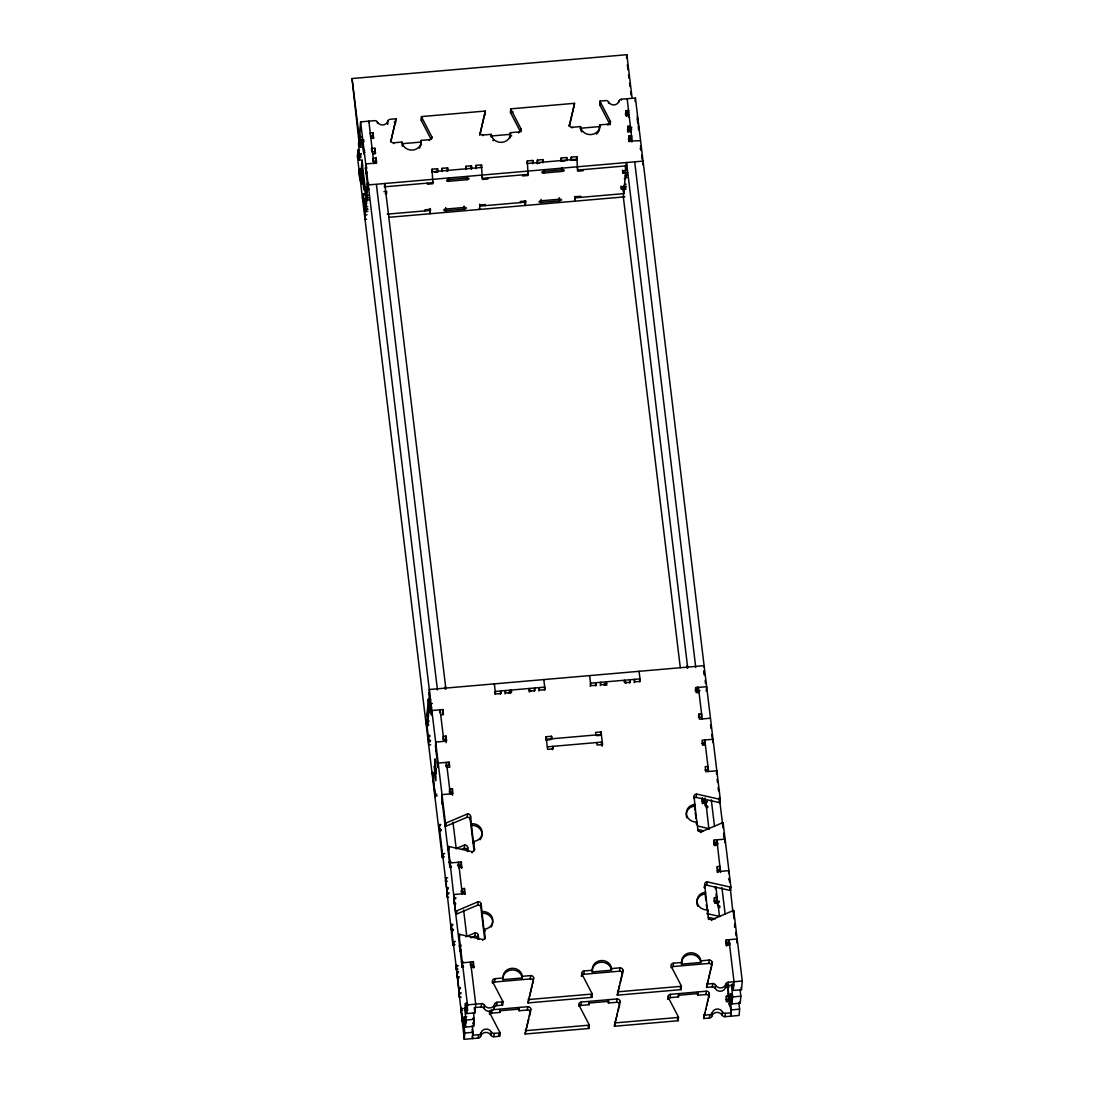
<?xml version="1.0" encoding="UTF-8"?>
<svg xmlns="http://www.w3.org/2000/svg" width="1094" height="1094" viewBox="0 0 1094 1094"><rect width="100%" height="100%" fill="white"/><g stroke="black" fill="none" stroke-linecap="round" stroke-linejoin="round"><path stroke-width="1.5" d="M363.892 153.707L362.278 139.116L363.851 153.762M460.957 1007.574L462.612 1022.083L461.012 1007.41M632.141 98.433L626.848 54.7L352.036 78.536L358.859 140.743M444.355 856.793L443.029 857.354A2.762 2.53 5.3 0 1 442.263 857.532L357.396 156.305L357.984 150.015L359.529 149.878M361.102 156.251L359.557 156.387L358.545 144.066L359.201 137.051L361.772 136.832M362.36 142.753L360.815 142.89L359.803 130.569L360.61 121.872L374.654 120.655A2.762 2.53 5.3 0 1 377.444 122.104A5.538 5.06 5.3 0 0 387.809 121.202A2.762 2.53 5.3 0 1 390.202 119.301L395.987 118.795A2.762 2.53 5.3 0 1 395.96 119.533L390.572 141.755M360.76 159.97L359.215 160.107L359.106 155.362L359.256 153.857L360.801 153.721M361.964 147.006L360.418 147.143L360.323 142.398L360.514 140.36L362.059 140.223M362.497 140.36L362.333 142.015L363.714 141.905M364.247 185.31L363.837 189.754L361.293 168.722L362.114 159.847L362.62 166.001M368.774 121.981L368.856 121.147L373.888 163.758M364.958 193.734L362.907 193.912L362.483 198.356L364.028 198.219M366.928 173.317L365.902 173.399L365.697 163.922L376.692 162.965L376.076 157.919L373.341 158.151L373.04 161.283M362.907 193.912L363.413 200.065L364.958 199.928M365.902 173.399L365.998 172.291L367.037 172.209M370.21 133.755L370.278 132.921L373.027 132.689L373.587 138.364M366.9 209.706L364.835 209.884L364.74 211.005L366.285 210.868M369.375 189.248L367.83 189.385L367.215 184.339L367.324 183.231L368.35 183.136M365.697 206.479L365.587 207.587L364.986 202.54L366.463 186.623L366.969 192.776M373.027 138.541L373.027 132.689M364.835 209.884L365.027 219.374L366.572 219.238M367.83 189.385L368.24 184.941L643.053 161.105L642.711 164.715M367.857 211.388L366.312 211.525L366.203 206.78L367.748 206.643M368.924 199.915L367.379 200.038L366.367 187.744L367.57 187.635M372.712 154.158L375.529 153.297L374.914 148.251L372.165 148.483L372.138 151.533M374.873 153.789L374.914 148.251M377.348 123.143L377.444 122.104M376.035 163.457L376.076 157.919M376.432 184.777L437.45 689.904M387.536 124.128L387.809 121.202M384.555 185.447L384.732 183.505L445.791 688.071L445.696 689.193L445.381 686.663L445.176 688.892M393.662 143.615L393.731 142.794A2.762 2.53 5.3 0 1 390.681 140.511M391.037 141.222L395.987 118.795M401.908 142.808L401.977 142.07L393.731 142.794M479.733 135.054L485.23 111.793A2.762 2.53 5.3 0 0 485.257 111.055L421.505 116.579L421.19 119.916A2.762 2.53 5.3 0 0 421.395 120.627L430.954 139.034M421.395 120.627L421.71 117.304A2.762 2.53 5.3 0 1 421.505 116.579M419.317 148.182A9.682 8.861 5.3 0 0 421.067 142.07L421.217 140.401L429.463 139.69A2.762 2.53 5.3 0 0 431.898 136.928L421.71 117.304M429.381 140.524L429.463 139.69M424.882 210.882L424.992 209.774L430.489 209.296L430.065 213.74L429.901 212.318M427.481 183.108L427.371 184.216L432.868 183.737L432.062 169.201L437.559 168.736L437.764 172.291M431.774 138.391L431.898 136.928M431.774 172.332L432.062 169.201M437.285 172.373L437.559 168.736M441.867 171.252L442.14 168.326L447.637 167.861L447.856 171.211M442.386 171.484L442.14 168.326M447.637 167.861L446.981 171.211M465.702 168.968L465.948 166.261L471.446 165.796L471.692 168.941M466.194 169.42L465.948 166.261M471.145 169.119L471.446 165.796M475.794 167.888L476.027 165.385L481.524 164.92L482.331 179.443L487.828 178.978L487.938 177.857M476.259 168.75L476.027 165.385M427.645 723.818L426.086 723.941L426.51 719.496L427.016 725.664L428.561 725.527M427.672 718.608L427.563 719.729L426.961 714.683L428.438 698.751L428.944 704.919M429.6 697.89L429.504 698.998L429.299 689.507L704.112 665.672L703.975 667.053M482.946 135.67L483.001 135.041A2.762 2.53 5.3 0 1 479.951 132.757M479.965 134.781L485.257 111.055M481.251 167.833L481.524 164.92M429.983 735.346L428.438 735.483L428.342 736.59L429.887 736.453M430.927 708.816L431.433 714.97L431.843 710.526L442.838 709.582L443.453 714.628L440.704 714.861M428.438 735.483L428.643 744.973L430.694 744.795M491.343 137.27A9.682 8.861 5.3 0 1 491.097 135.998L491.247 134.33L483.001 135.041M485.339 205.631L485.449 204.523L479.951 205.002L479.541 209.446L479.363 208.024M435.959 750.443L435.863 751.551L435.658 742.06L446.653 741.117L446.051 736.071L443.302 736.303L442.988 739.64L445.737 739.394L446.051 736.071M439.815 712.782L440.089 709.815L443.904 741.349M434.441 770.641L435.303 761.383M435.357 778.203L436.219 768.959M437.285 761.383L437.791 767.537L438.215 763.092L449.196 762.135L449.812 767.181L447.063 767.414M442.537 712.905L442.838 709.582M440.773 824.479L439.227 824.616L438.817 829.061L440.362 828.924M439.227 824.616L439.733 830.77L441.279 830.647M442.332 803.01L442.222 804.117L442.031 794.627L453.012 793.67L452.41 788.624L449.661 788.87L449.347 792.193L452.096 791.96L452.41 788.624M446.037 766.812L446.448 762.368L450.263 793.916M449.196 762.135L448.896 765.472L446.147 765.704M520.224 131.294L510.666 112.887A2.762 2.53 5.3 0 1 510.46 112.176L510.775 108.839L574.528 103.315A2.762 2.53 5.3 0 1 574.5 104.039L569.099 126.261M510.666 112.887L510.966 109.55A2.762 2.53 5.3 0 1 510.775 108.839M442.263 857.532L442.564 854.195A2.762 2.53 5.3 0 0 443.343 854.017L444.67 853.457M360.61 121.872L445.463 823.085L445.162 826.421A2.762 2.53 5.3 0 0 445.928 826.244L467.193 817.218A2.762 2.53 5.3 0 1 470.242 819.515L473.962 850.257M443.029 857.354L443.343 854.017M445.928 826.244L446.243 822.92L467.494 813.895A2.762 2.53 5.3 0 1 470.557 816.179L473.442 843.077A9.682 8.861 5.3 0 0 474.153 842.982M509.872 138.159A9.682 8.861 5.3 0 0 510.324 134.33L510.488 132.661L518.72 131.95A2.762 2.53 5.3 0 0 521.168 129.188L510.966 109.55M454.995 944.628L453.654 945.189A2.762 2.53 5.3 0 1 452.889 945.366L445.408 877.62A2.762 2.53 5.3 0 1 446.202 877.648L447.637 877.976M448.308 846.51L447.993 849.847A2.762 2.53 5.3 0 1 448.786 849.874L449.101 846.551A2.762 2.53 5.3 0 0 448.308 846.51L455.788 914.256A2.762 2.53 5.3 0 0 456.567 914.092L477.818 905.066A2.762 2.53 5.3 0 1 480.868 907.35L484.587 938.091M447.323 881.313L445.887 880.985L446.202 877.648M448.431 887.767L446.885 887.904L446.776 889.012L448.321 888.875M451.425 867.255L449.88 867.392L449.265 862.346L449.374 861.238L450.4 861.156M446.885 887.904L447.077 897.395L448.622 897.258M449.88 867.392L450.29 862.947L461.285 862.004L461.805 868.089M518.624 132.989L518.72 131.95M520.922 131.895L521.168 129.188M452.861 924.348L451.316 924.485L450.892 928.929L452.437 928.792M455.856 903.849L454.311 903.972L454.106 894.482L465.1 893.538L464.485 888.492L461.75 888.725L461.436 892.061L464.184 891.815L464.485 888.492M451.316 924.485L451.822 930.638L453.367 930.502M454.311 903.972L454.407 902.865L455.446 902.782M520.156 202.622L520.252 201.501L525.749 201.022L525.339 205.467L524.764 200.735M522.741 174.849L522.631 175.956L528.128 175.478L527.322 160.941L532.819 160.462L533.065 163.608M459.07 868.116L459.152 867.282L461.9 867.05M452.889 945.366L453.203 942.03A2.762 2.53 5.3 0 0 453.969 941.866L455.295 941.291M461.312 868.171L461.285 862.004M453.654 945.189L453.969 941.866M456.567 914.092L456.868 910.755L478.133 901.729A2.762 2.53 5.3 0 1 481.182 904.013L484.081 930.912A9.682 8.861 5.3 0 0 485.462 930.693M527.076 163.649L527.322 160.941M467.453 851.556L467.343 850.612A2.762 2.53 5.3 0 0 464.28 848.329L464.594 844.992L456.622 848.383M467.193 817.218L467.494 813.895M462.297 894.331L458.536 862.236L458.195 865.915L457.935 865.108M490.536 1010.336A2.762 2.53 5.3 0 0 489.551 1012.552L499.739 1032.189A2.762 2.53 5.3 0 1 499.944 1032.9L499.63 1036.237L493.845 1036.729A2.762 2.53 5.3 0 1 491.042 1035.28A5.538 5.06 5.3 0 0 480.676 1036.182A2.762 2.53 5.3 0 1 478.297 1038.083L464.253 1039.3L456.034 965.455A2.762 2.53 5.3 0 1 456.827 965.496L458.263 965.811M458.933 934.344L458.618 937.681A2.762 2.53 5.3 0 1 459.425 937.722L459.726 934.385A2.762 2.53 5.3 0 0 458.933 934.344L467.466 1004.866L466.659 1013.564L474.905 1012.853L475.712 1004.142L470.625 962.105L470.311 965.428L473.059 965.195L473.374 961.858L462.379 962.816L461.969 967.26L463.514 967.123M467.343 850.612L467.644 847.276A2.762 2.53 5.3 0 0 464.594 844.992M470.242 819.515L470.557 816.179M457.962 969.147L456.526 968.819L456.827 965.496M458.577 971.65L457.032 971.787L456.936 972.894L458.482 972.757M461.066 951.192L460.027 951.274L459.425 946.228L459.521 945.12L461.066 944.984M532.532 163.594L532.819 160.462M465.018 894.372L465.1 893.538M457.032 971.787L457.538 977.94L459.083 977.804M460.027 951.274L460.136 950.166L461.162 950.084M460.519 987.636L458.974 987.759L458.865 988.88L460.41 988.744M461.969 967.26L461.969 961.052M471.979 852.773L472.075 851.734A2.762 2.53 5.3 0 0 474.522 848.971L473.606 841.409A9.682 8.861 5.3 0 0 482.153 831.741A9.682 8.861 5.3 0 0 471.473 823.741M473.442 843.077L473.606 841.409M458.974 987.759L459.165 997.249L461.23 997.072M537.113 163.553L537.4 160.066L542.897 159.587L543.144 162.732M537.605 163.635L537.4 160.066M474.358 850.64L474.522 848.971M462.379 1020.811L462.53 1019.143L464.594 1018.965M542.624 162.514L542.897 159.587M464.253 1039.3L464.841 1033.009L463.624 1022.917L463.829 1020.688L465.374 1020.552M466.755 1016.75L464.171 1016.969L464.129 1023.218L465.675 1023.081M473.497 1012.702L474.29 1019.334L473.634 1026.35L465.401 1027.061L466.044 1020.046L464.827 1009.953L465.032 1007.724L466.577 1007.601M467.917 1010.035L465.347 1010.254L465.429 1003.471L467.494 1003.294M494.98 694.389L495.254 691.435L544.716 687.141L544.443 690.109M471.172 967.766L473.976 966.905L473.374 961.858M478.078 939.404L477.969 938.461A2.762 2.53 5.3 0 0 474.919 936.163L475.22 932.84L465.921 936.779M477.818 905.066L478.133 901.729M473.907 967.739L473.976 966.905M500.437 694.293L500.751 690.957L501.052 693.473L495.568 693.952L494.338 683.859M477.969 938.461L478.283 935.124A2.762 2.53 5.3 0 0 475.22 932.84M480.868 907.35L481.182 904.013M473.47 1018.815L472.84 1018.254M472.28 1025.666L473.087 1032.285L472.499 1038.589L472.184 1035.963M474.071 1023.861L473.524 1018.199M505.018 693.897L505.332 690.56L505.633 693.076L511.13 692.611L510.83 690.082L510.679 691.75A2.079 0.82 -6.9 0 0 508.655 693.049M482.645 940.197L482.7 939.568A2.762 2.53 5.3 0 0 485.148 936.806L484.232 929.244A9.682 8.861 5.3 0 0 492.779 919.575A9.682 8.861 5.3 0 0 482.098 911.589M484.081 930.912L484.232 929.244M484.929 939.103L485.148 936.806M478.297 1038.083L478.611 1034.746A2.762 2.53 5.3 0 0 480.991 1032.845A5.538 5.06 5.3 0 1 491.356 1031.943A2.762 2.53 5.3 0 0 494.146 1033.406L499.944 1032.9M533.489 979.745L533.667 977.872A2.762 2.53 5.3 0 0 530.617 975.588L522.371 976.299A9.682 8.861 5.3 0 0 511.691 968.313A9.682 8.861 5.3 0 0 503.131 977.968L494.898 978.692A2.762 2.53 5.3 0 0 492.45 981.455L502.652 1001.078A2.762 2.53 5.3 0 1 502.843 1001.789L502.543 1005.126L496.744 1005.632A2.762 2.53 5.3 0 0 494.351 1007.533A5.538 5.06 5.3 0 1 483.986 1008.436A2.762 2.53 5.3 0 0 481.196 1006.972L481.51 1003.649L467.466 1004.866M566.966 160.668L566.719 157.522L561.222 158.001L560.907 161.338L565.024 160.982M561.441 161.351L561.222 158.001M480.676 1036.182L480.991 1032.845M483.986 1008.436L484.3 1005.099A2.762 2.53 5.3 0 0 481.51 1003.649M566.46 160.23L566.719 157.522M489.456 1013.591L489.551 1012.552M492.314 982.904L492.45 981.455M572.203 127.93L572.271 127.301A2.762 2.53 5.3 0 1 569.208 125.017M569.564 125.728L574.528 103.315M571 160.257L571.3 157.126L576.798 156.647L577.605 171.184L583.088 170.705L583.198 169.597M489.51 1014.466A2.762 2.53 5.3 0 1 491.685 1013.126L491.985 1009.789L527.718 1006.699A2.762 2.53 5.3 0 1 530.768 1008.983L530.453 1012.319A2.762 2.53 5.3 0 0 527.404 1010.022L519.158 1010.747A9.682 8.861 5.3 0 0 518.447 1008.23M492.724 982.932A2.762 2.53 5.3 0 1 494.584 982.015L494.898 978.692M571.547 160.271L571.3 157.126M491.042 1035.28L491.356 1031.943M494.351 1007.533L494.666 1004.196A2.762 2.53 5.3 0 1 497.045 1002.295L502.843 1001.789M493.845 1036.729L494.146 1033.406M496.744 1005.632L497.045 1002.295M576.524 160.298L576.798 156.647M581.721 131.923A9.682 8.861 5.3 0 1 580.353 128.258L580.517 126.589L572.271 127.301M491.685 1013.126L499.917 1012.415L500.081 1010.747A9.682 8.861 5.3 0 1 500.026 1009.447M522.371 976.299L522.221 977.968L502.98 979.636L503.131 977.968M499.63 1036.237A2.762 2.53 5.3 0 0 499.438 1035.526L499.739 1032.189M502.543 1005.126A2.762 2.53 5.3 0 0 502.337 1004.415L502.652 1001.078M534.337 691.353L534.651 688.017L534.952 690.533L529.455 691.011L529.154 688.495L528.99 690.164A2.079 0.82 -6.9 0 1 530.973 690.779A2.079 0.82 -6.9 0 1 529.031 691.805M580.613 197.371L580.709 196.264L575.212 196.742L574.801 201.187L574.623 199.764M538.918 690.957L539.233 687.62L539.533 690.136L545.031 689.671L543.8 679.579M610.124 124.771L599.922 105.147A2.762 2.53 5.3 0 1 599.731 104.436L600.032 101.099L605.83 100.593A2.762 2.53 5.3 0 1 608.62 102.057A5.538 5.06 5.3 0 0 618.985 101.154A2.762 2.53 5.3 0 1 621.378 99.253L635.423 98.036L720.276 799.249L719.961 802.586A2.762 2.53 5.3 0 1 719.168 802.545L696.194 797.362A2.762 2.53 5.3 0 0 694.17 798.483M599.922 105.147L600.237 101.81A2.762 2.53 5.3 0 1 600.032 101.099M596.435 134.111A9.682 8.861 5.3 0 0 599.594 126.589L599.744 124.921L607.99 124.196A2.762 2.53 5.3 0 0 610.438 121.448L600.237 101.81M519.158 1010.747L519.308 1009.078A9.682 8.861 5.3 0 0 519.062 1007.806M551.896 738.778L551.595 736.262L546.097 736.741L545.783 740.064L549.913 739.708M608.51 103.301L608.62 102.057M607.895 125.249L607.99 124.196M551.28 739.585L551.595 736.262M619.901 1002.692L620.038 1001.242A2.762 2.53 5.3 0 0 616.975 998.959L581.256 1002.049A2.762 2.53 5.3 0 0 578.808 1004.812L589.01 1024.449A2.762 2.53 5.3 0 1 589.215 1025.16L588.9 1028.483L525.147 1034.021L530.768 1008.983M527.404 1010.022L527.718 1006.699M622.295 974.768L622.937 970.132A2.762 2.53 5.3 0 0 619.888 967.848L611.642 968.559A9.682 8.861 5.3 0 0 600.948 960.559A9.682 8.861 5.3 0 0 592.401 970.228L584.155 970.939A2.762 2.53 5.3 0 0 581.721 973.701L591.909 993.338A2.762 2.53 5.3 0 1 592.114 994.049L591.799 997.386L528.046 1002.911L533.667 977.872M533.325 980.976A2.762 2.53 5.3 0 0 530.303 978.925L530.617 975.588M610.178 124.155L610.438 121.448M552.497 749.677L552.812 746.354L553.113 748.87L547.615 749.349L546.097 736.741M618.889 102.193L618.985 101.154M621.296 100.087L621.378 99.253M626.534 58.037L626.848 54.7M625.536 114.091L625.85 110.754L628.599 110.521L628.284 113.844L625.536 114.091L625.686 115.349M627.108 99.472L627.177 98.747L632.182 141.632M626.397 116.429L625.85 110.754M623.744 185.802L624.113 188.824L621.365 189.057L621.57 186.842L626.383 186.418M627.655 172.715L622.842 173.139L623.047 170.91L625.795 170.678L626.561 162.527L687.62 667.094L687.511 668.215L687.21 665.685L687.005 667.914M627.683 131.854L627.737 126.316L630.486 126.07L630.459 130.583L630.171 129.407M629.118 116.497L629.214 115.567L626.465 115.8M623.047 188.578L623.156 187.471L623.771 192.503M628.284 131.991L627.737 126.316M625.399 169.255L625.7 177.638L627.245 177.502M628.585 139.321L628.9 135.984L631.648 135.752L631.334 139.075L628.585 139.321L628.859 141.523M624.113 188.824L623.348 196.975L680.304 667.668M626.165 188.975L624.619 189.112L624.524 184.366L625.385 175.108L626.93 174.985M629.46 141.659L628.9 135.984M631.033 131.745L628.339 131.362M635.094 101.551L635.423 98.036M634.752 162.377L695.757 667.49M638.568 127.027L638.691 129.912L638.335 125.058M640.441 140.702L629.515 141.03M590.24 686.129L590.528 683.176L639.99 678.882L639.716 681.836M595.71 686.02L596.025 682.697L596.326 685.213L590.828 685.692L589.611 675.6M600.291 685.623L600.592 682.3L600.907 684.817L606.404 684.338L606.09 681.822L605.939 683.49A2.079 0.82 -6.9 0 0 603.806 684.502A2.079 0.82 -6.9 0 0 605.789 685.145L606.924 685.049M595.861 734.963L595.56 732.447L601.057 731.968L600.743 735.305L596.627 735.66M602.001 745.028L602.274 742.06L547.315 746.833M578.712 1005.851L578.808 1004.812M581.461 976.409L581.721 973.701M579.287 1006.097A2.762 2.53 5.3 0 1 580.941 1005.386L581.256 1002.049M581.488 976.094A2.762 2.53 5.3 0 1 583.84 974.275L584.155 970.939M580.941 1005.386L589.187 1004.675L589.338 1003.007A9.682 8.861 5.3 0 1 589.297 1001.707M611.642 968.559L611.478 970.228L592.251 971.896L592.401 970.228M588.9 1028.483A2.762 2.53 5.3 0 0 588.695 1027.772L589.01 1024.449M591.799 997.386A2.762 2.53 5.3 0 0 591.594 996.675L591.909 993.338M629.597 683.08L629.912 679.757L630.212 682.273L624.715 682.752L624.414 680.236L624.264 681.89A2.079 0.82 -6.9 0 1 626.11 682.246A2.079 0.82 -6.9 0 1 625.59 683.189M634.178 682.683L634.493 679.36L634.793 681.877L640.291 681.398L639.074 671.306M619.067 1007.191L619.724 1004.565A2.762 2.53 5.3 0 0 616.674 1002.282L608.428 1003.007L608.579 1001.338A9.682 8.861 5.3 0 0 608.114 999.437M708.652 998.138L709.295 993.489A2.762 2.53 5.3 0 0 706.245 991.205L670.526 994.309A2.762 2.53 5.3 0 0 668.078 997.072L678.28 1016.695A2.762 2.53 5.3 0 1 678.471 1017.406L678.171 1020.743L614.418 1026.268L620.038 1001.242M616.674 1002.282L616.975 998.959M711.907 965.51L712.194 962.392A2.762 2.53 5.3 0 0 709.144 960.108L700.898 960.819A9.682 8.861 5.3 0 0 690.218 952.819A9.682 8.861 5.3 0 0 681.671 962.488L673.425 963.199A2.762 2.53 5.3 0 0 670.978 965.961L681.179 985.598A2.762 2.53 5.3 0 1 681.384 986.309L681.07 989.632L617.317 995.171L622.937 970.132M622.623 973.469A2.762 2.53 5.3 0 0 619.573 971.185L619.888 967.848M706.245 691.134L706.656 686.69L695.661 687.647L695.346 690.984L700.064 690.574M667.887 999.15L668.078 997.072M667.846 999.451A2.762 2.53 5.3 0 1 670.212 997.646L670.526 994.309M671.087 967.657A2.762 2.53 5.3 0 1 673.111 966.535L673.425 963.199M698.861 714.136L698.56 717.473L701.309 717.226L701.61 713.903L698.861 714.136L699.476 719.182L710.471 718.225M693.938 798.032L694.061 796.788A2.762 2.53 5.3 0 1 696.495 794.025L719.469 799.208A2.762 2.53 5.3 0 0 720.276 799.249M696.249 823.714A9.682 8.861 5.3 0 0 696.96 823.686L694.061 796.788M696.194 797.362L696.495 794.025M670.212 997.646L678.458 996.921L678.608 995.253A9.682 8.861 5.3 0 1 678.553 993.967M700.898 960.819L700.748 962.488L681.507 964.156L681.671 962.488M702.991 743.605L703.114 742.293M678.171 1020.743A2.762 2.53 5.3 0 0 677.965 1020.032L678.28 1016.695M681.07 989.632A2.762 2.53 5.3 0 0 680.865 988.921L681.179 985.598M696.96 823.686L697.11 822.018A9.682 8.861 5.3 0 1 686.43 814.018A9.682 8.861 5.3 0 1 694.977 804.35M704.358 744.412L704.768 739.968L708.584 771.502M697.917 830.838L697.11 822.018M702.321 803.652L702.307 798.005M702.881 803.475L702.362 798.114M701.022 832.493L701.076 831.864A2.762 2.53 5.3 0 1 698.027 829.58M710.662 727.715L710.772 726.607M705.028 797.977L704.768 800.89L702.02 801.136M705.398 805.663L705.794 801.492L707.339 801.369M708.912 829.279L705.794 801.492M712.7 742.58L713.014 739.257L702.02 740.2L702.635 745.246L705.384 745.014M707.134 881.86A2.762 2.53 5.3 0 0 704.686 884.622L704.372 887.959A2.762 2.53 5.3 0 1 706.82 885.196L707.134 881.86L730.108 887.056A2.762 2.53 5.3 0 0 730.901 887.084L730.587 890.42A2.762 2.53 5.3 0 1 729.794 890.379L706.82 885.196M716.515 774.114L716.83 770.791L705.835 771.735L705.233 766.689L707.968 766.456L707.668 769.793L704.919 770.026M705.603 892.198A9.682 8.861 5.3 0 0 697.056 901.866A9.682 8.861 5.3 0 0 707.736 909.852L707.586 911.521L704.686 884.622M708.994 996.825A2.762 2.53 5.3 0 0 705.931 994.542L697.685 995.253L697.849 993.584A9.682 8.861 5.3 0 0 697.589 992.313M713.835 842.982L714.109 840.069L725.103 839.112L724.775 842.585M714.655 845.744L714.109 840.069M719.168 802.545L719.469 799.208M708.461 919.507L707.736 909.852M717.979 844.144L716.433 844.267L716.857 839.823L720.563 872.479M717.404 845.498L714.71 845.115M711.633 920.546L711.715 919.712A2.762 2.53 5.3 0 1 708.652 917.428M714.218 901.935L714.409 897.668L717.158 897.422L715.859 886.701M717.117 868.636L717.308 866.557L720.057 866.311L719.743 869.648L717.172 869.88M738.847 1002.542L739.64 1009.16L739.065 1015.464L725.021 1016.682A2.762 2.53 5.3 0 1 722.218 1015.218A5.538 5.06 5.3 0 0 711.866 1016.121A2.762 2.53 5.3 0 1 709.473 1018.022L703.674 1018.528L709.295 993.489M705.931 994.542L706.245 991.205M711.715 919.712L732.966 910.687A2.762 2.53 5.3 0 1 733.732 910.509L742.265 981.017L728.235 982.234L727.92 985.571A2.762 2.53 5.3 0 0 725.527 987.485A5.538 5.06 5.3 0 1 715.175 988.374A2.762 2.53 5.3 0 0 712.372 986.925L706.574 987.431L712.194 962.392M711.852 965.496A2.762 2.53 5.3 0 0 708.83 963.431L709.144 960.108M714.956 903.329L714.409 897.668M717.842 872.438L717.308 866.557M722.272 823.467L722.341 822.838A2.762 2.53 5.3 0 1 723.107 822.674L730.901 887.084M722.792 825.997L723.107 822.674M717.158 897.422L716.844 900.759L714.095 900.991M717.609 904.136L717.869 901.36L719.414 901.224M719.332 915.446L717.869 901.36M709.473 1018.022L709.787 1014.699A2.762 2.53 5.3 0 0 712.167 1012.784A5.538 5.06 5.3 0 1 722.532 1011.895A2.762 2.53 5.3 0 0 725.336 1013.345L731.12 1012.839L729.698 1001.065L726.895 1001.94M712.372 986.925L712.686 983.588L706.888 984.094A2.762 2.53 5.3 0 1 706.915 983.356M711.866 1016.121L712.167 1012.784M715.175 988.374L715.476 985.051A2.762 2.53 5.3 0 0 712.686 983.588M728.645 873.559L728.919 870.646L717.924 871.603M729.151 879.726L729.219 879.029M729.794 890.379L730.108 887.056M726.184 945.79L726.197 939.924L737.178 938.98L736.823 942.864M726.717 945.804L726.197 939.924M730.067 943.999L728.522 944.136L728.932 939.691L734.033 981.742L733.212 990.439L741.459 989.728L742.265 981.017M722.218 1015.218L722.532 1011.895M725.527 987.485L725.842 984.149A2.762 2.53 5.3 0 1 728.235 982.234M729.452 945.777L729.548 944.737L726.799 944.97M732.843 911.931L730.177 886.947M733.527 912.806L733.732 910.509M726.266 1001.489L726.348 996.265L731.148 995.841M725.021 1016.682L725.336 1013.345M727.51 988.839L727.51 985.215M728.932 997.687L728.782 999.355L726.033 999.601M729.698 1001.065L729.219 1004.415M730.642 1014.699L730.819 1016.176L731.407 1009.885L730.177 999.793L730.382 997.564L731.927 997.441M732.283 993.721L730.737 993.844L730.532 996.073L730.696 1000.094L732.242 999.957M740.05 989.578L740.857 996.21L740.2 1003.225L731.954 1003.936L732.611 996.921L731.544 985.161L731.9 987.13L733.445 986.993M731.9 987.13L732.091 985.092M361.964 161.502L365.875 192.913M529.072 998.248L528.074 1002.186A2.762 2.53 5.3 0 0 528.046 1002.911M529.4 996.935L530.057 994.309M530.385 993.01L531.041 990.385M531.383 989.072L532.368 985.133M532.696 983.834L533.352 981.209M525.503 1031.97L525.175 1033.283A2.762 2.53 5.3 0 0 525.147 1034.021M526.159 1029.358L526.829 1026.733M527.158 1025.42L527.814 1022.794M528.142 1021.495L528.812 1018.87M529.469 1016.244L530.125 1013.618M618.657 989.195L617.344 994.432A2.762 2.53 5.3 0 0 617.317 995.171M618.985 987.882L619.655 985.256M620.312 982.644L620.968 980.019M621.31 978.706L621.966 976.08M615.43 1021.605L614.445 1025.543A2.762 2.53 5.3 0 0 614.418 1026.268M615.758 1020.305L616.414 1017.68M616.756 1016.367L617.413 1013.741M618.069 1011.129L618.725 1008.504M707.271 984.067L706.601 986.692A2.762 2.53 5.3 0 0 706.574 987.431M707.599 982.754L708.256 980.142M708.584 978.829L709.582 974.891M709.91 973.578L710.567 970.966M710.895 969.653L711.565 967.028M704.03 1016.49L703.702 1017.803A2.762 2.53 5.3 0 0 703.674 1018.528M704.372 1015.177L705.028 1012.552M705.685 1009.94L706.013 1008.627M706.683 1006.001L707.339 1003.376M707.668 1002.063L708.324 999.451M461.627 849.464L464.28 848.329M701.076 831.864L722.341 822.838M470.926 937.859L474.919 936.163M394.237 122.255L395.686 122.131A2.762 2.53 5.3 0 1 395.659 122.87M510.46 112.176L513.113 111.944M599.731 104.436L601.18 104.299M359.803 130.569L361.348 130.432M370.319 136.23L372.712 136.025M370.893 137.967L373.642 137.735M362.456 140.046L364.001 139.909M361.02 140.661L363.523 140.264M362.305 141.714L363.851 141.577M360.323 142.398L361.868 142.261M358.545 144.066L360.596 143.888M360.623 144.914L362.169 144.791M401.826 143.738L421.067 142.07M491.097 135.998L510.324 134.33M580.353 128.258L599.594 126.589M509.489 136.053L511.718 135.861M364.794 150.781L363.769 150.863L363.605 152.531L364.986 152.408M371.495 150.193L371.714 147.69M631.867 127.601L630.322 127.738L630.171 126.466M372.534 151.751L374.599 151.574M627.423 129.653L631.717 129.27M359.762 154.158L361.307 154.022M359.106 155.362L360.651 155.225M357.396 156.305L359.461 156.127M359.42 157.878L360.965 157.741M373.533 161.447L375.775 161.256M366.763 167.122L365.396 167.245L367.94 188.277M365.287 168.353L366.832 168.23M359.707 169.488C367.584 203.293 353.704 166.589 361.252 169.351M361.116 169.679L359.748 169.789L359.598 171.457L361.649 171.279M359.557 171.143L361.102 171.02M640.291 148.497L640.701 149.563L640.551 148.305M432.362 171.731L481.825 167.437M527.636 163.471L577.099 159.177M434.496 172.305L437.244 172.059M537.086 163.403L539.834 163.156M573.051 160.285L576.483 159.984M362.565 180.168L361.02 180.305L360.87 181.973L362.415 181.836M367.215 184.339L369.28 184.161M625.536 165.262L626.739 165.153M384.199 186.855L432.978 182.63L432.8 181.207M626.479 165.85L577.7 170.076L577.536 168.654M383.967 191.655L386.715 191.423L386.51 193.638L385.307 193.747M364.179 194.896L362.798 195.019L365.341 216.051M368.487 195.197L367.283 195.306L365.998 209.009L367.201 208.899M368.623 197.385L367.078 197.522L367.379 200.038M367.584 197.823L369.129 197.686M625.905 175.409L627.45 175.286M363.509 198.958L365.054 198.821M366.285 201.337L365.081 201.446L366.312 211.525M624.264 178.965L625.467 178.855M624.524 184.366L626.069 184.243M366.517 209.296L368.063 209.173M624.824 186.896L626.37 186.759M365.451 214.93L366.996 214.793M387.208 214.15L430.38 210.404L430.147 208.516M623.895 193.611L575.116 197.85L574.938 196.428M389.423 217.268L624.893 196.838M510.679 691.75L511.814 691.654M605.939 683.49L607.088 683.381M430.735 699.668L428.342 699.873L429.354 712.18L429.053 709.664M429.053 703.798L432.349 703.51M431.651 707.23L429.258 707.449L427.973 721.151L429.176 721.042M428.26 713.466L427.057 713.575L428.287 723.654L428.178 718.908M699.025 692.447L696.276 692.693L695.661 687.647M427.111 724.543L428.657 724.419M429.053 740.529L430.598 740.392M430.325 741.513L428.944 741.636L426.4 720.618M546.398 739.257L601.358 734.484M701.705 743.537L704.454 743.305M434.304 773.034L432.759 773.171L432.609 774.839L435.398 797.088L432.759 773.171C432.527 769.574 431.597 776.863 434.154 774.702M436.848 794.066L435.303 794.189L435.152 795.858L437.217 795.68M440.499 825.614L439.118 825.738L447.391 894.058L448.772 893.935M702.936 802.846L707.052 802.49M706.054 805.881L706.915 805.799M439.843 829.662L441.388 829.525M706.396 806.538L707.941 806.415M706.3 807.659L707.845 807.522M723.667 837.443L723.667 833.204M449.265 862.346L451.33 862.168M451.357 866.161L449.99 866.284L441.716 797.964M457.538 865.627L460.971 865.327M713.794 843.406L717.924 843.036M447.501 892.95L449.046 892.813M455.856 897.641L453.805 897.818L462.065 966.152L463.446 966.029M453.695 898.926L455.76 898.748M452.588 925.469L451.207 925.592L459.48 993.926L460.847 993.803M715.025 902.714L719.141 902.345M717.979 905.764L719.004 905.668M451.918 929.531L453.463 929.394M718.484 906.406L720.03 906.27M718.375 907.514L719.92 907.377M459.425 946.228L460.971 946.105M734.43 926.372L734.867 927.165L734.607 925.551M461.353 962.214L463.418 962.036M725.883 943.26L729.999 942.905M457.648 976.833L459.193 976.696M494.584 982.015L530.303 978.925M583.84 974.275L619.573 971.185M673.111 966.535L708.83 963.431M459.576 992.805L461.121 992.668M592.114 994.049L528.361 999.574A2.762 2.53 5.3 0 1 528.388 998.849M681.384 986.309L617.618 991.834A2.762 2.53 5.3 0 1 617.645 991.109M465.223 1005.701L467.808 1005.468M465.538 1008.217L467.589 1008.039M732.611 985.051L733.636 984.956M463.323 1008.463L461.258 1008.641L461.107 1010.309L462.653 1010.172M475.398 1007.478L481.196 1006.972M725.76 985.694L733.718 985.065M464.827 1009.953L466.372 1009.817M729.206 987.048L727.66 987.185L729.165 998.959L727.77 985.188M731.394 986.829L733.445 986.651M500.081 1010.747L519.308 1009.078M589.338 1003.007L608.579 1001.338M678.608 995.253L697.849 993.584M462.571 1019.458L465.511 1019.061M729.124 996.333L732.077 995.937M466.044 1020.046L474.29 1019.334M732.611 996.921L740.857 996.21M462.406 1021.126L464.471 1020.948M728.973 998.001L731.544 997.783M464.266 1021.714L465.812 1021.577M730.833 998.59L732.378 998.453M463.624 1022.917L465.675 1022.74M730.177 999.793L732.242 999.615M473.1 1023.328L474.126 1023.246M464.841 1033.009L473.087 1032.285M731.407 1009.885L739.64 1009.16M478.611 1034.746L472.813 1035.252L472.102 1029.372M589.215 1025.16L525.462 1030.685A2.762 2.53 5.3 0 1 525.489 1029.96M678.471 1017.406L614.719 1022.945A2.762 2.53 5.3 0 1 614.746 1022.206M709.787 1014.699L703.989 1015.205A2.762 2.53 5.3 0 1 704.016 1014.466M697.904 826.107L709.391 828.705M697.603 829.443L703.346 830.729M449.101 846.551L472.075 851.734M707.107 913.627L720.03 916.54M708.228 917.278L715.408 918.892M459.726 934.385L482.7 939.568M680.222 987.704L680.865 988.921M677.323 1018.801L677.965 1020.032M590.965 995.444L591.594 996.675M588.066 1026.555L588.695 1027.772M501.695 1003.184L502.337 1004.415M498.796 1034.295L499.438 1035.526M637.255 116.21L638.144 123.458M637.228 118.836L637.747 123.157M640.51 146.035L641.057 150.507M641.631 155.239L642.123 159.382M703.989 670.622L704.386 673.849M705.165 680.29L705.562 683.559M710.553 724.789L710.936 728.03M711.715 734.416L712.112 737.725M717.131 779.147L717.527 782.497M718.143 787.489L718.539 790.866M719.346 797.471L723.052 828.062M729.096 878.085L729.602 882.202M733.431 913.846L734.033 918.864M734.648 923.897L735.045 927.233M735.66 932.266L736.098 935.89M703.893 671.798L704.304 675.162M741.171 987.362L741.459 989.728M627.354 64.765L627.956 69.811M628.571 74.857L628.982 78.221M629.583 83.267L629.994 86.631M630.609 91.677L631.006 95.041M740.023 1001.803L740.2 1003.225M702.225 718.936L698.41 687.401L697.999 691.846L697.384 686.8M627.86 110.357L628.667 116.976M629.87 126.931L630.472 131.909M630.992 136.189L631.676 141.851M711.305 799.851L714.519 826.462M719.592 868.308L719.743 869.648M721.931 887.672L725.131 914.078M716.132 841.751L716.433 844.267M728.18 941.291L728.522 944.136M732.419 983.821L733.212 990.439M713.835 843.72L713.985 844.978M717.117 870.838L717.308 872.41M730.737 993.844L731.954 1003.936M730.382 997.564L730.696 1000.094M704.604 799.55L705.37 805.936M715.148 886.687L715.394 888.697M716.023 893.976L717.213 903.835M727.004 984.641L727.319 987.267M728.057 993.352L728.905 1000.408M729.219 1003.034L729.561 1005.878M726.348 996.265L726.949 1001.311M625.248 166.138L625.795 170.678M625.385 175.108L625.7 177.638M622.486 170.117L622.842 173.139M624.209 185.748L624.619 189.112M623.115 189.098L623.662 193.638M620.995 186.035L621.365 189.057M694.239 804.227L694.991 810.367M695.237 812.418L695.975 818.572M696.481 822.674L696.728 824.712M705.124 894.113L705.862 900.253M706.368 904.355L706.861 908.458M707.353 912.56L707.599 914.611M562.056 167.861L562.125 171.43L543.814 173.016A2.079 0.82 -6.9 0 1 541.831 172.36A2.079 0.82 -6.9 0 1 543.964 171.348L562.289 169.761A2.079 0.82 -6.9 0 1 564.272 170.418A2.079 0.82 -6.9 0 1 562.125 171.43L561.837 169.064M559.362 197.782L559.39 200.872L541.065 202.458A2.079 0.82 -6.9 0 1 539.082 201.802A2.079 0.82 -6.9 0 1 541.215 200.79L559.54 199.204A2.079 0.82 -6.9 0 1 561.523 199.86A2.079 0.82 -6.9 0 1 559.39 200.872L559.102 198.506M543.786 169.926L543.814 173.016L543.581 171.129M541.051 199.368L541.065 202.458L540.833 200.558M601.057 731.968L602.589 744.576L597.092 745.055L596.777 742.539M601.659 742.867L602.069 746.231M601.317 741.964L601.686 744.987M528.06 172.948L528.238 174.37L482.44 178.336L482.208 176.449M525.476 200.722L525.64 202.144L479.842 206.11L479.61 204.222M466.851 176.599L466.864 179.69L448.54 181.276A2.079 0.82 -6.9 0 1 446.557 180.619A2.079 0.82 -6.9 0 1 448.704 179.607L467.015 178.021A2.079 0.82 -6.9 0 1 468.998 178.678A2.079 0.82 -6.9 0 1 466.864 179.69L466.632 177.802M464.102 206.041L464.116 209.132L445.791 210.718A2.079 0.82 -6.9 0 1 443.808 210.062A2.079 0.82 -6.9 0 1 445.955 209.05L464.28 207.463A2.079 0.82 -6.9 0 1 466.263 208.12A2.079 0.82 -6.9 0 1 464.116 209.132L463.883 207.231M448.526 178.199L448.54 181.276L448.253 178.91M510.146 690.382L510.515 693.418M445.778 207.628L445.791 210.718L445.518 208.352M467.644 847.276L468.15 851.378M478.283 935.124L478.775 939.226M445.737 739.394L446.147 742.758M452.096 791.96L452.506 795.324M464.184 891.815L464.485 894.345M473.059 965.195L473.36 967.711M371.7 150.548L371.851 151.82M372.849 160.039L373.027 161.488M452.984 822.25L456.212 848.876M461.271 890.721L461.436 892.061M463.61 910.071L466.81 936.491M474.263 1007.642L474.905 1012.853M473.182 1022.562L473.634 1026.35M428.998 692.844L431.542 713.862M435.357 745.397L437.901 766.415M465.429 1003.471L466.659 1013.564M360.514 140.36L360.815 142.89M465.032 1007.724L465.347 1010.254M352.036 78.536L360.418 147.143M435.097 763.598L435.002 758.853L436.315 773.69L436.014 771.161M361.704 164.278L365.574 196.236M434.646 768.412L434.345 765.882L435.658 780.719L435.562 775.974M464.171 1016.969L465.401 1027.061M359.256 153.857L359.557 156.387M463.829 1020.688L464.129 1023.218M357.984 150.015L359.215 160.107M510.488 132.661A9.682 8.861 5.3 0 1 501.927 142.329A9.682 8.861 5.3 0 1 491.247 134.33M574.213 106.651A2.762 2.53 5.3 0 1 574.186 107.376M599.744 124.921A9.682 8.861 5.3 0 1 591.198 134.576A9.682 8.861 5.3 0 1 580.517 126.589M387.618 124.183A2.762 2.53 5.3 0 1 387.809 123.841M421.217 140.401A9.682 8.861 5.3 0 1 412.67 150.069A9.682 8.861 5.3 0 1 401.977 142.07M484.943 114.391A2.762 2.53 5.3 0 1 484.916 115.116M402.537 146.254A9.682 8.861 5.3 0 1 402.086 145.01M493.271 140.729A9.682 8.861 5.3 0 1 492.847 140.21M494.666 1004.196A5.538 5.06 5.3 0 1 484.3 1005.099M725.842 984.149A5.538 5.06 5.3 0 1 715.476 985.051M502.98 979.636A9.682 8.861 5.3 0 1 511.527 969.981A9.682 8.861 5.3 0 1 522.221 977.968M592.251 971.896A9.682 8.861 5.3 0 1 600.797 962.228A9.682 8.861 5.3 0 1 611.478 970.228M681.507 964.156A9.682 8.861 5.3 0 1 690.068 954.488A9.682 8.861 5.3 0 1 700.748 962.488M446.243 822.92A2.762 2.53 5.3 0 1 445.463 823.085M456.868 910.755A2.762 2.53 5.3 0 1 456.102 910.933M697.753 906.338A9.682 8.861 5.3 0 1 705.452 893.866M686.854 817.888A9.682 8.861 5.3 0 1 694.813 806.018M481.934 913.244A9.682 8.861 5.3 0 1 491.261 917.579A9.682 8.861 5.3 0 1 491.083 927.083M471.309 825.409A9.682 8.861 5.3 0 1 480.813 830.018A9.682 8.861 5.3 0 1 480.047 839.768M455.719 968.792A2.762 2.53 5.3 0 1 456.526 968.819M445.094 880.943A2.762 2.53 5.3 0 1 445.887 880.985M499.917 1012.415A9.682 8.861 5.3 0 1 499.917 1010.473M678.458 996.921A9.682 8.861 5.3 0 1 678.458 994.979M696.974 992.75A9.682 8.861 5.3 0 1 697.685 995.253M589.187 1004.675A9.682 8.861 5.3 0 1 589.187 1002.733M607.703 1000.49A9.682 8.861 5.3 0 1 608.428 1003.007"/></g></svg>
